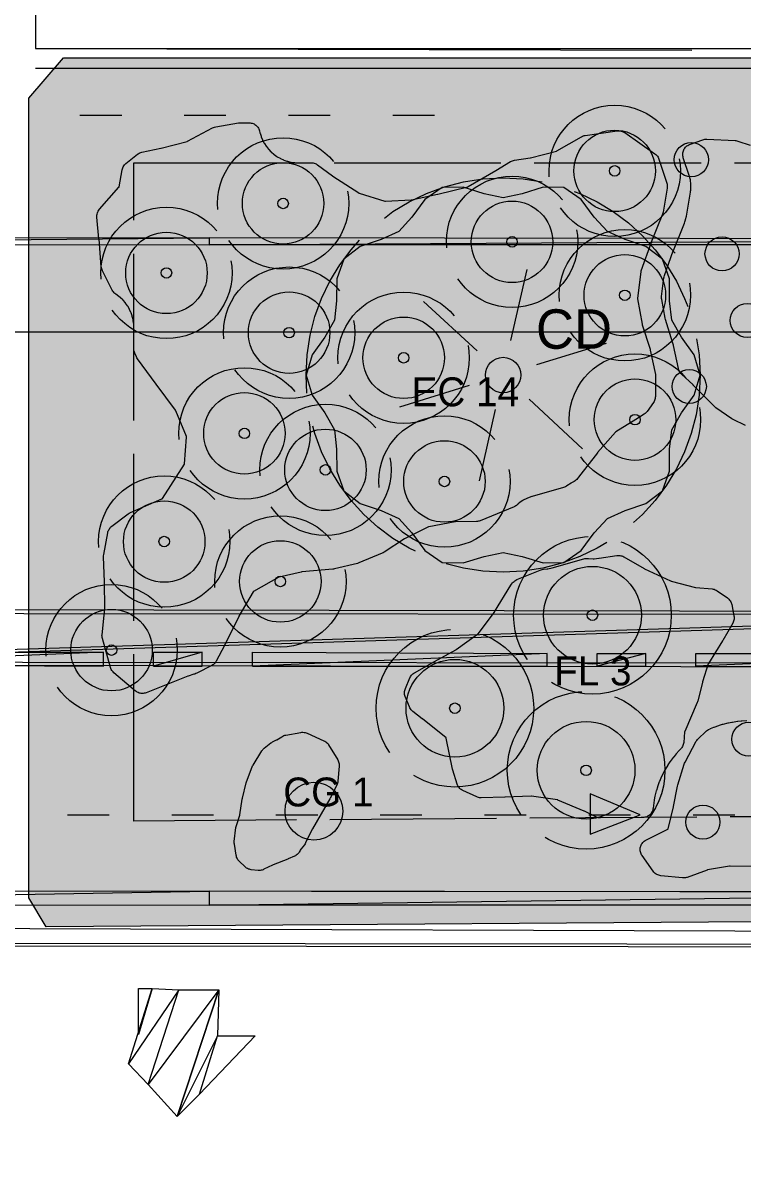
# Model space of a CAD drawing. Header units: metres. Extents: x 1 to 213, y 1 to 147.
# Drawn here: x 54.95 to 60.43, y 40.3 to 49.08 of the extents above; entities that cross this region are included whole.
import ezdxf

# ---------------------------------------------------------------- set-up
doc = ezdxf.new("R2010")
doc.units = ezdxf.units.M
doc.linetypes.add('DASHED', pattern=[1.524, 1.27, -0.254])
doc.layers.get('0').update_dxf_attribs({"lineweight": 0, "plot": 0})
for name, color, linetype, lineweight, plot in [('00-BASE-ARQUITECTURA', 8, 'Continuous', 0, False), ('PJ-ARBOLES', 94, 'Continuous', 0, False), ('PJ-ARBUSTOS', 82, 'Continuous', 0, False), ('PJ-COPA-ADULTA', 8, 'DASHED', 0, False), ('PJ-CUBRESUELOS', 150, 'Continuous', 0, False), ('PJ-ETIQUETAS', 7, 'Continuous', 0, False), ('PJ-GRAVILLA', 42, 'Continuous', 0, False), ('PJ-HERBACEAS', 212, 'Continuous', 0, False), ('PJ-LIMITE-JARDIN', 7, 'Continuous', 0, False), ('PJ-MASAS', 92, 'Continuous', 0, False), ('PJ-MASAS-RELLENO', 92, 'Continuous', 0, False), ('PJ-RIEGO-SECTORES', 5, 'Continuous', 0, False), ('PJ-VISIBILIDAD', 1, 'DASHED', 0, False)]:
    doc.layers.add(name, color=color, linetype=linetype, lineweight=lineweight, plot=plot)

# ---------------------------------------------------------------- blocks, each defined once
blk = doc.blocks.new('PJ_CD')
for p, q in [((0.0599, 0.2633), (0.1829, 0.8045)), ((-0.1981, 0.1835), (-0.6052, 0.5607)), ((0.2579, 0.0798), (0.7882, 0.2438)), ((-0.2579, -0.0798), (-0.7882, -0.2438)), ((-0.0599, -0.2633), (-0.1829, -0.8045)), ((0.1981, -0.1835), (0.6052, -0.5607))]:
    blk.add_line(p, q)
blk.add_lwpolyline([(1.5, 0), (1.4545, 0.1529), (1.3572, 0.2885), (1.2839, 0.4172), (1.2675, 0.5643), (1.2666, 0.7312), (1.2135, 0.8817), (1.0868, 0.9786), (0.9284, 1.0311), (0.7935, 1.0922), (0.6937, 1.2016), (0.5949, 1.3361), (0.4635, 1.4266), (0.3041, 1.4305), (0.145, 1.3799), (0, 1.35), (-0.145, 1.3799), (-0.3041, 1.4305), (-0.4635, 1.4266), (-0.5949, 1.3361), (-0.6938, 1.2016), (-0.7935, 1.0922), (-0.9284, 1.0311), (-1.0868, 0.9786), (-1.2135, 0.8817), (-1.2666, 0.7312), (-1.2675, 0.5643), (-1.2839, 0.4172), (-1.3572, 0.2885), (-1.4545, 0.1529), (-1.5, 0), (-1.4545, -0.1529), (-1.3572, -0.2885), (-1.2839, -0.4172), (-1.2675, -0.5643), (-1.2666, -0.7312), (-1.2135, -0.8817), (-1.0868, -0.9786), (-0.9284, -1.0311), (-0.7935, -1.0922), (-0.6938, -1.2016), (-0.5949, -1.3361), (-0.4635, -1.4266), (-0.3041, -1.4305), (-0.145, -1.3799), (0, -1.35), (0.145, -1.3799), (0.3041, -1.4305), (0.4635, -1.4266), (0.5949, -1.3361), (0.6937, -1.2016), (0.7935, -1.0922), (0.9284, -1.0311), (1.0868, -0.9786), (1.2135, -0.8817), (1.2666, -0.7312), (1.2675, -0.5643), (1.2839, -0.4172), (1.3572, -0.2885), (1.4545, -0.1529), (1.5, 0)], close=True)
blk.add_circle((0, 0), 0.135)
for tag, p, height in [('CODIGO', (0.15, 0.15), 0.2), ('ESPECIE', (0.15, -0.1), 0.15), ('ZONA', (0.15, -0.3), 0.15)]:
    blk.add_attdef(tag, p, '', height=height)
blk = doc.blocks.new('PJ_EC')
for radius in [0.31, 0.04]:
    blk.add_circle((0, 0), radius)
for tag, p, height in [('CODIGO', (0.15, 0.15), 0.2), ('ESPECIE', (0.15, -0.1), 0.15), ('ZONA', (0.15, -0.3), 0.15)]:
    blk.add_attdef(tag, p, '', height=height)
blk = doc.blocks.new('PJ_GB')
blk.add_circle((0, 0), 0.13)
for tag, p, height in [('CODIGO', (0.15, 0.15), 0.2), ('ESPECIE', (0.15, -0.1), 0.15), ('ZONA', (0.15, -0.3), 0.15)]:
    blk.add_attdef(tag, p, '', height=height)
blk = doc.blocks.new('PJ_FL')
for radius in [0.372, 0.04]:
    blk.add_circle((0, 0), radius)
for tag, p, height in [('CODIGO', (0.15, 0.15), 0.2), ('ESPECIE', (0.15, -0.1), 0.15), ('ZONA', (0.15, -0.3), 0.15)]:
    blk.add_attdef(tag, p, '', height=height)
blk = doc.blocks.new('PJ_CG')
blk.add_circle((0, 0), 0.22)
for tag, p, height in [('CODIGO', (0.15, 0.15), 0.2), ('ESPECIE', (0.15, -0.1), 0.15), ('ZONA', (0.15, -0.3), 0.15)]:
    blk.add_attdef(tag, p, '', height=height)

msp = doc.modelspace()

# ---------------------------------------------------------------- hatches: boundary and pattern name
at = {"layer": 'PJ-GRAVILLA'}
h = msp.add_hatch(dxfattribs=at)
h.set_pattern_fill('GRAVEL', scale=0.03)
h.paths.add_polyline_path([(55.2538, 48.8156), (62.0889, 48.8156), (63.0149, 48.6833), (63.8968, 48.2864), (64.6906, 47.4927), (64.7347, 47.2281), (64.9552, 47.0076), (65.2198, 45.9493), (65.0875, 44.8028), (64.0732, 42.2892), (63.8968, 42.1128), (62.0889, 42.1128), (61.6038, 42.2451), (55.1215, 42.201), (54.9892, 42.4215), (54.9892, 48.5069), (55.2538, 48.8156)])
at = {"layer": 'PJ-MASAS-RELLENO'}
for points in [[(55.6519, 47.0158), (55.6451, 47.0208), (55.6389, 47.0264), (55.6333, 47.0326), (55.6284, 47.0394), (55.6242, 47.0467), (55.55, 47.193), (55.5468, 47.2001), (55.5444, 47.2074), (55.5426, 47.2149), (55.5416, 47.2226), (55.524, 47.4354), (55.5239, 47.4359), (55.5081, 47.6012), (55.5078, 47.6094), (55.5083, 47.6175), (55.5096, 47.6256), (55.5117, 47.6335), (55.5146, 47.6411), (55.5182, 47.6484), (55.5226, 47.6552), (55.5277, 47.6616), (55.6754, 47.8296), (55.6765, 47.831), (55.6769, 47.8328), (55.7002, 47.9626), (55.7021, 47.9706), (55.7048, 47.9784), (55.7082, 47.9859), (55.7125, 47.9929), (55.7174, 47.9995), (55.723, 48.0056), (55.7291, 48.011), (55.8164, 48.0805), (55.8225, 48.0849), (55.829, 48.0887), (55.8358, 48.0919), (55.8429, 48.0945), (55.8501, 48.0963), (55.9955, 48.1261), (55.9977, 48.1266), (56.1944, 48.1785), (56.1966, 48.1792), (56.1987, 48.1802), (56.3883, 48.2812), (56.3961, 48.2849), (56.4042, 48.2876), (56.4126, 48.2895), (56.5849, 48.3185), (56.5915, 48.3193), (56.5982, 48.3196), (56.6679, 48.3196), (56.6755, 48.3192), (56.683, 48.3182), (56.6904, 48.3164), (56.6975, 48.3139), (56.7044, 48.3108), (56.711, 48.307), (56.7172, 48.3027), (56.7229, 48.2977), (56.7281, 48.2923), (56.7329, 48.2864), (56.737, 48.28), (56.7405, 48.2733), (56.7434, 48.2663), (56.7455, 48.259), (56.7494, 48.2436), (56.7499, 48.2418), (56.7573, 48.2173), (56.7585, 48.2138), (56.7678, 48.191), (56.7694, 48.1876), (56.7808, 48.1658), (56.7827, 48.1625), (56.7962, 48.1419), (56.7984, 48.1388), (56.8137, 48.1195), (56.8162, 48.1167), (56.8332, 48.099), (56.836, 48.0964), (56.8546, 48.0803), (56.8576, 48.078), (56.8777, 48.0638), (56.8809, 48.0618), (56.9022, 48.0495), (56.9056, 48.0478), (56.928, 48.0376), (56.9315, 48.0362), (56.9548, 48.0282), (56.9584, 48.0272), (56.9823, 48.0214), (56.9861, 48.0207), (57.0104, 48.0172), (57.0142, 48.0169), (57.0397, 48.0156), (57.0416, 48.0156), (57.1404, 48.0156), (57.1477, 48.0153), (57.155, 48.0142), (57.1622, 48.0126), (57.1692, 48.0102), (57.1759, 48.0073), (57.1823, 48.0037), (57.1884, 47.9996), (57.301, 47.915), (57.3033, 47.9134), (57.5006, 47.7861), (57.5022, 47.7851), (57.5039, 47.7845), (57.7005, 47.7246), (57.7021, 47.7242), (57.7039, 47.7242), (57.9005, 47.7339), (57.9021, 47.7341), (57.9037, 47.7343), (58.1016, 47.7772), (58.1027, 47.7774), (58.3315, 47.8334), (58.3333, 47.8339), (58.335, 47.8348), (58.5438, 47.956), (58.5445, 47.9565), (58.656, 48.0245), (58.6631, 48.0283), (58.6705, 48.0314), (58.6781, 48.0338), (58.686, 48.0353), (58.8055, 48.053), (58.8096, 48.0539), (59.0058, 48.1044), (59.0076, 48.1049), (59.0091, 48.1058), (59.1973, 48.2139), (59.2041, 48.2173), (59.2111, 48.2201), (59.2184, 48.2223), (59.2258, 48.2237), (59.469, 48.2587), (59.4765, 48.2594), (59.4841, 48.2594), (59.4916, 48.2587), (59.499, 48.2573), (59.5063, 48.2552), (59.5133, 48.2524), (59.5201, 48.2489), (59.5264, 48.2449), (59.7563, 48.083), (59.763, 48.0777), (59.7691, 48.0718), (59.7745, 48.0652), (59.7792, 48.0581), (59.7831, 48.0506), (59.7862, 48.0427), (59.8462, 47.8615), (59.8483, 47.8539), (59.8496, 47.8462), (59.8502, 47.8385), (59.85, 47.8306), (59.8491, 47.8229), (59.8179, 47.6397), (59.816, 47.6315), (59.8133, 47.6235), (59.728, 47.4102), (59.7276, 47.409), (59.649, 47.1919), (59.6484, 47.1897), (59.648, 47.1874), (59.6239, 46.9827), (59.6238, 46.9808), (59.624, 46.9789), (59.6583, 46.7864), (59.6595, 46.7813), (59.7184, 46.5957), (59.7204, 46.5883), (59.7597, 46.4054), (59.7611, 46.3964), (59.7614, 46.3873), (59.759, 46.2367), (59.7585, 46.2288), (59.7572, 46.221), (59.7551, 46.2133), (59.7523, 46.206), (59.7488, 46.1989), (59.7446, 46.1922), (59.6967, 46.1234), (59.6918, 46.1172), (59.6864, 46.1114), (59.6805, 46.1062), (59.674, 46.1017), (59.6107, 46.0613), (59.6093, 46.0605), (59.4585, 45.9685), (59.4568, 45.9674), (59.4554, 45.9659), (59.3195, 45.8105), (59.318, 45.8086), (59.1734, 45.622), (59.1732, 45.6217), (59.1666, 45.6129), (59.1609, 45.6062), (59.1545, 45.6002), (59.1475, 45.5949), (59.1399, 45.5904), (59.1215, 45.5808), (59.1171, 45.578), (59.0858, 45.556), (59.0858, 45.5561), (59.0826, 45.5538), (59.0757, 45.5497), (59.0684, 45.5464), (59.0608, 45.5438), (58.8201, 45.4752), (58.8176, 45.4744), (58.7865, 45.4633), (58.7817, 45.4612), (58.7536, 45.4468), (58.7491, 45.4441), (58.723, 45.4261), (58.7189, 45.4228), (58.7074, 45.4124), (58.7021, 45.408), (58.6964, 45.4041), (58.6905, 45.4006), (58.6842, 45.3977), (58.4262, 45.2913), (58.419, 45.2887), (58.4116, 45.2868), (58.404, 45.2856), (58.3964, 45.2852), (58.2388, 45.2838), (58.237, 45.2837), (58.2351, 45.2835), (58.0355, 45.2446), (58.0338, 45.2442), (58.0322, 45.2435), (57.8534, 45.1553), (57.8491, 45.1529), (57.694, 45.051), (57.6875, 45.0471), (57.6807, 45.0439), (57.5026, 44.97), (57.4967, 44.9678), (57.4906, 44.9661), (57.3159, 44.9242), (57.3101, 44.923), (57.3042, 44.9223), (57.0683, 44.9017), (57.0627, 44.9008), (56.8952, 44.8617), (56.8934, 44.8612), (56.8918, 44.8604), (56.7003, 44.7531), (56.6985, 44.752), (56.6974, 44.7502), (56.5896, 44.564), (56.5885, 44.5619), (56.4786, 44.3426), (56.4781, 44.3418), (56.4171, 44.2234), (56.413, 44.2163), (56.4081, 44.2096), (56.4025, 44.2035), (56.3964, 44.1979), (56.3897, 44.1931), (56.3826, 44.1889), (56.2696, 44.1309), (56.2613, 44.1272), (56.2526, 44.1245), (56.2458, 44.1228), (56.2027, 44.1088), (56.2002, 44.1079), (55.8837, 43.9819), (55.8763, 43.9793), (55.8687, 43.9775), (55.8609, 43.9765), (55.8531, 43.9762), (55.8452, 43.9767), (55.8375, 43.9779), (55.8299, 43.9799), (55.8226, 43.9827), (55.8155, 43.9861), (55.8089, 43.9902), (55.8026, 43.995), (55.6367, 44.1345), (55.6308, 44.1399), (55.6255, 44.1459), (55.6209, 44.1524), (55.6169, 44.1593), (55.6136, 44.1666), (55.6111, 44.1742), (55.5496, 44.394), (55.548, 44.4013), (55.547, 44.4088), (55.5467, 44.4163), (55.5471, 44.4238), (55.5675, 44.6226), (55.5677, 44.6268), (55.5668, 44.8239), (55.5667, 44.8255), (55.5583, 45.0155), (55.5584, 45.0247), (55.5596, 45.0338), (55.5906, 45.1995), (55.5923, 45.2067), (55.5946, 45.2137), (55.5976, 45.2204), (55.6012, 45.2269), (55.6053, 45.233), (55.61, 45.2386), (55.6152, 45.2439), (55.6209, 45.2486), (55.7466, 45.3438), (55.7545, 45.3491), (55.763, 45.3533), (56.0034, 45.4581), (56.0051, 45.459), (56.0062, 45.4605), (56.1748, 45.7212), (56.1758, 45.723), (56.176, 45.7249), (56.1903, 45.9283), (56.1903, 45.9302), (56.1897, 45.9319), (56.1084, 46.1279), (56.1074, 46.1301), (56.1061, 46.1321), (55.9603, 46.3302), (55.8178, 46.5233), (55.8131, 46.5304), (55.8092, 46.538), (55.7962, 46.5668), (55.7932, 46.5747), (55.791, 46.5828), (55.7897, 46.5912), (55.7892, 46.5996), (55.7892, 46.7632), (55.7892, 46.7651), (55.788, 46.7906), (55.7876, 46.7944), (55.7841, 46.8188), (55.7834, 46.8225), (55.7776, 46.8464), (55.7766, 46.85), (55.7686, 46.8733), (55.7672, 46.8768), (55.757, 46.8992), (55.7553, 46.9026), (55.743, 46.9239), (55.741, 46.9271), (55.7268, 46.9472), (55.7245, 46.9502), (55.7084, 46.9688), (55.7058, 46.9716), (55.6881, 46.9886), (55.6853, 46.9911), (55.666, 47.0064), (55.6629, 47.0086), (55.6519, 47.0158)], [(59.958, 46.407), (59.9524, 46.4128), (59.9474, 46.4192), (59.9431, 46.426), (59.9395, 46.4332), (59.9366, 46.4408), (59.9345, 46.4486), (59.8964, 46.6256), (59.8962, 46.6266), (59.8945, 46.634), (59.8942, 46.6349), (59.8925, 46.6414), (59.8922, 46.6423), (59.8901, 46.6496), (59.8898, 46.6505), (59.8355, 46.822), (59.833, 46.8322), (59.8076, 46.9745), (59.8066, 46.9823), (59.8064, 46.9901), (59.8069, 46.9979), (59.8235, 47.1388), (59.8251, 47.1479), (59.8277, 47.1567), (59.8958, 47.3449), (59.8968, 47.3474), (59.9802, 47.5562), (59.9806, 47.5571), (59.9836, 47.5651), (59.9839, 47.5661), (59.9861, 47.5726), (59.9867, 47.5746), (59.9913, 47.5909), (59.9918, 47.5929), (59.9934, 47.5996), (59.9936, 47.6007), (59.9952, 47.609), (59.9954, 47.61), (60.0264, 47.7922), (60.0266, 47.7931), (60.0277, 47.8009), (60.0279, 47.8018), (60.0286, 47.8081), (60.0288, 47.8101), (60.0299, 47.8257), (60.03, 47.8276), (60.0301, 47.8335), (60.0301, 47.8354), (60.0297, 47.851), (60.0296, 47.853), (60.0292, 47.8588), (60.029, 47.8608), (60.027, 47.8763), (60.0267, 47.8782), (60.0257, 47.884), (60.0254, 47.8859), (60.0219, 47.9011), (60.0214, 47.903), (60.0197, 47.9091), (60.0195, 47.9101), (60.0172, 47.9176), (60.0169, 47.9185), (59.9719, 48.0545), (59.9698, 48.0619), (59.9685, 48.0695), (59.9679, 48.0771), (59.968, 48.0848), (59.9689, 48.0925), (59.9704, 48.1), (59.9727, 48.1073), (59.9757, 48.1144), (59.9794, 48.1211), (59.9837, 48.1275), (59.9886, 48.1334), (59.994, 48.1388), (59.9999, 48.1437), (60.0063, 48.148), (60.013, 48.1517), (60.0201, 48.1547), (60.1197, 48.1915), (60.1274, 48.1939), (60.1353, 48.1955), (60.1433, 48.1963), (60.1514, 48.1964), (60.3654, 48.1856), (60.3729, 48.1849), (60.3804, 48.1835), (60.3876, 48.1813), (60.4795, 48.1495), (60.4865, 48.1467), (60.4932, 48.1432), (60.4996, 48.1392), (60.5055, 48.1345), (60.511, 48.1293), (60.5159, 48.1237), (60.5192, 48.1195), (60.5217, 48.1167), (60.5387, 48.099), (60.5415, 48.0964), (60.5602, 48.0803), (60.5631, 48.078), (60.5832, 48.0638), (60.5864, 48.0618), (60.6078, 48.0495), (60.6111, 48.0478), (60.6335, 48.0376), (60.637, 48.0362), (60.6603, 48.0282), (60.6639, 48.0272), (60.6879, 48.0214), (60.6916, 48.0207), (60.7159, 48.0172), (60.7197, 48.0169), (60.7452, 48.0156), (60.7471, 48.0156), (61.0728, 48.0156), (61.0813, 48.0151), (61.0897, 48.0138), (61.0979, 48.0116), (61.1058, 48.0085), (61.1134, 48.0046), (61.1205, 47.9999), (61.2692, 47.8897), (61.2705, 47.8887), (61.4683, 47.7359), (61.4701, 47.7347), (61.4719, 47.7337), (61.6683, 47.6397), (61.6702, 47.6389), (61.6723, 47.6387), (61.8684, 47.6353), (61.8703, 47.6354), (61.8722, 47.636), (62.0415, 47.7029), (62.0461, 47.7046), (62.2528, 47.7719), (62.2589, 47.7736), (62.468, 47.8239), (62.4697, 47.8244), (62.4713, 47.825), (62.6537, 47.9048), (62.6557, 47.9058), (62.8146, 47.9859), (62.8211, 47.9889), (62.8279, 47.9912), (62.8348, 47.9929), (62.8418, 47.994), (62.8489, 47.9945), (63.0207, 47.9983), (63.0272, 47.9982), (63.0337, 47.9976), (63.2317, 47.9693), (63.2334, 47.9692), (63.235, 47.9691), (63.3676, 47.9721), (63.3747, 47.972), (63.3818, 47.9712), (63.3888, 47.9698), (63.3956, 47.9677), (63.4023, 47.9651), (63.597, 47.8774), (63.6035, 47.8742), (63.6096, 47.8703), (63.6154, 47.8659), (63.6208, 47.8611), (63.9764, 47.5054), (63.9816, 47.4997), (63.9863, 47.4934), (63.9903, 47.4868), (63.9936, 47.4797), (63.9963, 47.4724), (63.9982, 47.4649), (63.9994, 47.4572), (63.9998, 47.4494), (63.9995, 47.4416), (63.9984, 47.4339), (63.9966, 47.4264), (63.994, 47.419), (63.9236, 47.2439), (63.9207, 47.2375), (63.9172, 47.2314), (63.9133, 47.2256), (63.9088, 47.2201), (63.7514, 47.0459), (63.7431, 47.038), (63.6326, 46.9464), (63.6292, 46.9437), (63.5671, 46.8978), (63.5656, 46.8965), (63.5642, 46.8951), (63.5119, 46.8371), (63.5059, 46.8311), (63.4993, 46.8258), (63.4922, 46.8212), (63.4846, 46.8174), (63.4767, 46.8144), (63.3939, 46.7882), (63.3865, 46.7862), (63.379, 46.785), (63.3714, 46.7845), (63.3637, 46.7847), (63.3562, 46.7856), (63.3487, 46.7872), (63.3415, 46.7896), (63.3345, 46.7926), (63.1931, 46.8619), (63.1833, 46.8677), (63.0167, 46.9813), (63.015, 46.9824), (62.8352, 47.092), (62.8336, 47.0929), (62.8318, 47.0934), (62.634, 47.1485), (62.6319, 47.1489), (62.6299, 47.1487), (62.4205, 47.1185), (62.4186, 47.1181), (62.4168, 47.1172), (62.2307, 47.0062), (62.2229, 47.0022), (62.2147, 46.999), (62.2062, 46.9967), (62.1976, 46.9953), (62.1687, 46.9925), (62.1668, 46.9923), (62.0814, 46.9796), (62.0794, 46.9793), (62.0525, 46.9739), (62.0506, 46.9735), (61.9668, 46.9525), (61.9649, 46.952), (61.9386, 46.944), (61.9368, 46.9434), (61.8554, 46.9143), (61.8536, 46.9136), (61.8282, 46.9031), (61.8264, 46.9023), (61.7484, 46.8653), (61.7466, 46.8645), (61.7224, 46.8515), (61.7207, 46.8505), (61.6466, 46.8061), (61.6449, 46.8051), (61.6221, 46.7898), (61.6205, 46.7887), (61.5515, 46.7375), (61.5453, 46.7334), (61.5389, 46.7299), (61.5321, 46.7269), (61.5251, 46.7246), (61.5178, 46.723), (61.5105, 46.7221), (61.3293, 46.7068), (61.3272, 46.7065), (61.3253, 46.7058), (61.1042, 46.6132), (61.1026, 46.6125), (61.1013, 46.6111), (60.9566, 46.4449), (60.9553, 46.4432), (60.9546, 46.4411), (60.8921, 46.2253), (60.8917, 46.2233), (60.8914, 46.2213), (60.8819, 46.0972), (60.8809, 46.0895), (60.8792, 46.082), (60.8768, 46.0746), (60.8736, 46.0675), (60.8698, 46.0608), (60.8654, 46.0544), (60.8603, 46.0485), (60.8038, 45.9885), (60.7978, 45.9828), (60.7913, 45.9777), (60.7843, 45.9734), (60.7769, 45.9697), (60.7692, 45.9669), (60.7612, 45.9649), (60.753, 45.9637), (60.7448, 45.9634), (60.6345, 45.9644), (60.6276, 45.9648), (60.6208, 45.9658), (60.6141, 45.9673), (60.4586, 46.0102), (60.4517, 46.0124), (60.4451, 46.0152), (60.3515, 46.0604), (60.3457, 46.0634), (60.3402, 46.067), (60.2198, 46.1515), (60.2142, 46.1558), (60.2091, 46.1606), (60.0469, 46.3237), (60.0459, 46.3247), (59.958, 46.407)], [(57.855, 43.9537), (57.8525, 43.9611), (57.8507, 43.9688), (57.8497, 43.9765), (57.8495, 43.9844), (57.85, 43.9922), (57.8513, 43.9999), (57.8533, 44.0075), (57.8561, 44.0148), (57.8912, 44.0958), (57.8945, 44.1025), (57.8984, 44.1089), (57.9028, 44.1148), (57.9078, 44.1204), (57.9133, 44.1254), (57.9193, 44.1299), (57.9256, 44.1339), (58.0785, 44.2191), (58.2398, 44.3088), (58.2436, 44.3112), (58.4063, 44.4273), (58.4078, 44.4286), (58.4091, 44.4301), (58.5334, 44.5947), (58.5356, 44.5979), (58.6599, 44.8007), (58.6645, 44.8074), (58.6721, 44.8173), (58.6775, 44.8238), (58.6837, 44.8296), (58.6904, 44.8347), (58.6976, 44.8392), (58.7052, 44.8428), (58.8823, 44.9159), (58.8901, 44.9186), (58.8982, 44.9206), (58.9064, 44.9217), (58.9349, 44.924), (58.94, 44.9248), (58.9723, 44.9317), (58.9748, 44.9323), (59.2156, 45.001), (59.223, 45.0027), (59.2306, 45.0037), (59.2383, 45.004), (59.246, 45.0036), (59.2513, 45.003), (59.2868, 45.0016), (59.292, 45.0017), (59.3288, 45.005), (59.3314, 45.0053), (59.4658, 45.0264), (59.4735, 45.0272), (59.4813, 45.0273), (59.489, 45.0266), (59.4967, 45.0252), (59.5041, 45.023), (59.5114, 45.0202), (59.5183, 45.0166), (59.6727, 44.9272), (59.6759, 44.9255), (59.8749, 44.8333), (59.8765, 44.8326), (59.8783, 44.8321), (60.0647, 44.784), (60.0662, 44.7837), (60.0678, 44.7835), (60.1905, 44.7722), (60.1987, 44.771), (60.2067, 44.769), (60.2145, 44.7662), (60.222, 44.7625), (60.229, 44.7581), (60.3078, 44.7031), (60.3139, 44.6983), (60.3196, 44.693), (60.3247, 44.6872), (60.3292, 44.681), (60.333, 44.6743), (60.3363, 44.6673), (60.3388, 44.66), (60.3406, 44.6524), (60.3568, 44.567), (60.3579, 44.5591), (60.3582, 44.551), (60.3577, 44.543), (60.3564, 44.5351), (60.3543, 44.5273), (60.3514, 44.5198), (60.3478, 44.5126), (60.2727, 44.3802), (60.2711, 44.3775), (60.1643, 44.2055), (60.1632, 44.2034), (60.1623, 44.2011), (60.1177, 44.0637), (60.1169, 44.0608), (60.0828, 43.9204), (60.0809, 43.9137), (60.0784, 43.9072), (59.9825, 43.6881), (59.9818, 43.6861), (59.9815, 43.6839), (59.9746, 43.6032), (59.9736, 43.5953), (59.9717, 43.5875), (59.9691, 43.5799), (59.9657, 43.5727), (59.9616, 43.5658), (59.9569, 43.5593), (59.9515, 43.5534), (59.9439, 43.5458), (59.9425, 43.5443), (59.9153, 43.5143), (59.914, 43.5128), (59.8966, 43.4916), (59.8954, 43.49), (59.8712, 43.4575), (59.8701, 43.4559), (59.8548, 43.433), (59.8538, 43.4314), (59.8329, 43.3966), (59.832, 43.3949), (59.819, 43.3707), (59.8181, 43.3689), (59.8008, 43.3323), (59.8, 43.3305), (59.7895, 43.3051), (59.7888, 43.3033), (59.7751, 43.2651), (59.7745, 43.2632), (59.7665, 43.237), (59.766, 43.2351), (59.7562, 43.1957), (59.7557, 43.1938), (59.7504, 43.1669), (59.7501, 43.165), (59.7441, 43.1249), (59.7439, 43.1229), (59.742, 43.1041), (59.7409, 43.0964), (59.739, 43.0888), (59.7363, 43.0814), (59.733, 43.0743), (59.729, 43.0676), (59.7244, 43.0613), (59.7191, 43.0555), (59.7134, 43.0503), (59.7071, 43.0456), (59.7004, 43.0415), (59.6934, 43.0382), (59.686, 43.0355), (59.6785, 43.0336), (59.6707, 43.0324), (59.6629, 43.0319), (59.3408, 43.0297), (59.3334, 43.03), (59.3261, 43.031), (59.3189, 43.0327), (59.3118, 43.035), (59.305, 43.0379), (59.2186, 43.0803), (59.2166, 43.0812), (59.0179, 43.1655), (59.0163, 43.1661), (59.0146, 43.1664), (58.8172, 43.1952), (58.8153, 43.1954), (58.8134, 43.1954), (58.6156, 43.1861), (58.6136, 43.186), (58.4339, 43.1821), (58.4267, 43.1823), (58.4195, 43.1831), (58.4125, 43.1845), (58.4056, 43.1866), (58.399, 43.1893), (58.294, 43.2371), (58.2873, 43.2405), (58.281, 43.2445), (58.2751, 43.2491), (58.2697, 43.2542), (58.2648, 43.2598), (58.2604, 43.2659), (58.2565, 43.2723), (58.2533, 43.279), (58.2508, 43.2861), (58.2176, 43.3922), (58.2156, 43.4001), (58.1677, 43.6352), (58.1672, 43.6371), (58.1658, 43.6384), (57.9857, 43.783), (57.9851, 43.7834), (57.9117, 43.8403), (57.9052, 43.8459), (57.8994, 43.8522), (57.8942, 43.8591), (57.8898, 43.8664), (57.8863, 43.8742), (57.855, 43.9537)], [(59.8565, 42.9448), (59.857, 42.9466), (59.8978, 43.1146), (59.8983, 43.1167), (59.9272, 43.272), (59.9295, 43.2812), (59.979, 43.4395), (59.9816, 43.4467), (59.9849, 43.4536), (60.0708, 43.6126), (60.075, 43.6196), (60.0799, 43.6261), (60.0854, 43.632), (60.1423, 43.6872), (60.1489, 43.6929), (60.1561, 43.6979), (60.1638, 43.7021), (60.1759, 43.7078), (60.1795, 43.7094), (60.203, 43.7192), (60.2067, 43.7206), (60.243, 43.7336), (60.2467, 43.7348), (60.2711, 43.7422), (60.2749, 43.7432), (60.3123, 43.7526), (60.3162, 43.7535), (60.3412, 43.7585), (60.3451, 43.7591), (60.3832, 43.7648), (60.3871, 43.7653), (60.4125, 43.7678), (60.4164, 43.7681), (60.4549, 43.7699), (60.4588, 43.77), (60.4844, 43.77), (60.4883, 43.7699), (60.5268, 43.7681), (60.5307, 43.7678), (60.5561, 43.7653), (60.56, 43.7648), (60.5981, 43.7591), (60.602, 43.7585), (60.627, 43.7535), (60.6309, 43.7526), (60.6683, 43.7432), (60.6721, 43.7422), (60.6965, 43.7348), (60.7002, 43.7336), (60.7365, 43.7206), (60.7402, 43.7192), (60.7637, 43.7094), (60.7673, 43.7078), (60.8022, 43.6913), (60.8057, 43.6896), (60.8282, 43.6775), (60.8316, 43.6756), (60.8533, 43.6626), (60.8594, 43.6586), (60.8651, 43.654), (60.8703, 43.6489), (60.8751, 43.6434), (60.8793, 43.6374), (60.883, 43.6311), (60.9421, 43.5184), (60.9451, 43.5118), (60.9476, 43.5051), (60.9494, 43.4981), (60.9506, 43.491), (60.9713, 43.3223), (60.9719, 43.3136), (60.9715, 43.3049), (60.9571, 43.1551), (60.957, 43.1497), (60.966, 42.933), (60.9662, 42.9311), (60.9673, 42.9294), (61.0224, 42.8555), (61.0267, 42.8492), (61.0303, 42.8425), (61.0333, 42.8355), (61.0356, 42.8282), (61.046, 42.789), (61.0476, 42.7818), (61.0485, 42.7744), (61.0487, 42.7669), (61.0482, 42.7595), (61.047, 42.7522), (61.0452, 42.7449), (61.0426, 42.7379), (61.0395, 42.7312), (61.0357, 42.7248), (61.0146, 42.6924), (61.0102, 42.6863), (61.0052, 42.6806), (60.9997, 42.6755), (60.9938, 42.6708), (60.9875, 42.6668), (60.9808, 42.6633), (60.9738, 42.6605), (60.9666, 42.6584), (60.9592, 42.657), (60.8439, 42.6401), (60.8367, 42.6394), (60.8295, 42.6393), (60.6684, 42.6449), (60.6643, 42.6451), (60.4974, 42.6595), (60.4945, 42.6596), (60.3274, 42.6616), (60.3256, 42.6615), (60.3238, 42.6613), (60.1572, 42.6331), (60.1554, 42.6328), (60.1537, 42.6322), (60.0018, 42.5767), (59.9949, 42.5746), (59.9879, 42.573), (59.9807, 42.5721), (59.9735, 42.5719), (59.9663, 42.5723), (59.7999, 42.5893), (59.7924, 42.5904), (59.785, 42.5923), (59.7779, 42.5948), (59.771, 42.598), (59.7644, 42.6018), (59.7583, 42.6062), (59.7526, 42.6112), (59.7474, 42.6167), (59.7427, 42.6227), (59.6582, 42.7423), (59.6541, 42.7487), (59.6507, 42.7555), (59.6478, 42.7627), (59.6457, 42.77), (59.6443, 42.7775), (59.6436, 42.7851), (59.6437, 42.7928), (59.6445, 42.8004), (59.646, 42.8079), (59.6482, 42.8152), (59.6511, 42.8223), (59.6546, 42.829), (59.6588, 42.8354), (59.6636, 42.8414), (59.6689, 42.8469), (59.6748, 42.8518), (59.681, 42.8562), (59.6877, 42.8599), (59.8549, 42.9438), (59.8565, 42.9448)], [(56.6139, 43.1718), (56.6155, 43.18), (56.6445, 43.2959), (56.6473, 43.3049), (56.6901, 43.4175), (56.6931, 43.4245), (56.6968, 43.4312), (56.7637, 43.5393), (56.7677, 43.5451), (56.7721, 43.5506), (56.777, 43.5556), (56.7824, 43.5602), (56.8324, 43.5995), (56.8386, 43.6039), (56.8453, 43.6077), (56.8748, 43.6229), (56.877, 43.6241), (56.9145, 43.6466), (56.9153, 43.6471), (56.9227, 43.6517), (56.9305, 43.6554), (56.9387, 43.6582), (56.9471, 43.6602), (57.0611, 43.68), (57.0689, 43.6809), (57.0768, 43.6811), (57.0847, 43.6805), (57.0924, 43.6792), (57.1, 43.6771), (57.1074, 43.6742), (57.236, 43.617), (57.2433, 43.6133), (57.2501, 43.6089), (57.2565, 43.6038), (57.2623, 43.5981), (57.2675, 43.5918), (57.2721, 43.5851), (57.3408, 43.4707), (57.3447, 43.4634), (57.3478, 43.4557), (57.3501, 43.4478), (57.3515, 43.4396), (57.3522, 43.4314), (57.3519, 43.4231), (57.3428, 43.3086), (57.3418, 43.3008), (57.34, 43.2931), (57.3375, 43.2856), (57.3343, 43.2784), (57.2831, 43.1787), (57.2809, 43.1748), (57.2144, 43.0611), (57.1485, 42.9461), (57.1472, 42.9436), (57.0967, 42.8389), (57.0923, 42.831), (57.0872, 42.8237), (57.063, 42.7934), (57.0614, 42.7913), (57.056, 42.7835), (57.0549, 42.7817), (57.0539, 42.7796), (57.0526, 42.7764), (57.0486, 42.7691), (57.0439, 42.7623), (57.0386, 42.756), (57.0326, 42.7503), (57.026, 42.7452), (57.019, 42.7408), (57.0115, 42.7372), (56.9637, 42.717), (56.9616, 42.7162), (56.8489, 42.6722), (56.8456, 42.6707), (56.7797, 42.6379), (56.7729, 42.6348), (56.7658, 42.6325), (56.7586, 42.6308), (56.7512, 42.6298), (56.7438, 42.6294), (56.7363, 42.6298), (56.6835, 42.6349), (56.6759, 42.636), (56.6684, 42.6378), (56.6611, 42.6403), (56.6541, 42.6436), (56.6475, 42.6475), (56.6412, 42.652), (56.6355, 42.657), (56.5915, 42.6996), (56.5865, 42.7049), (56.582, 42.7107), (56.578, 42.7169), (56.5746, 42.7234), (56.5718, 42.7302), (56.5697, 42.7372), (56.5682, 42.7444), (56.5546, 42.8287), (56.5538, 42.8359), (56.5537, 42.8431), (56.5541, 42.8503), (56.5659, 42.9554), (56.5674, 42.9641), (56.5698, 42.9726), (56.5961, 43.0489), (56.5967, 43.0507), (56.597, 43.0526), (56.6139, 43.1718)]]:
    msp.add_hatch(color=7, dxfattribs=at).paths.add_polyline_path(points)

# ---------------------------------------------------------------- linework, layer by layer
at = {"layer": '00-BASE-ARQUITECTURA'}
for points in [[(88.5472, 53.6469), (88.5472, 51.6678), (74.3867, 51.6678), (72.8415, 46.7254), (52.1511, 46.7254), (52.1511, 98.3297), (67.7827, 98.3297)], [(55.0404, 71.3845), (55.0404, 48.8844), (60.0357, 48.8738)], [(55.0404, 48.8844), (62.4169, 48.8844)], [(55.0404, 48.7362), (62.2053, 48.7362)], [(55.6965, 48.3764), (55.379, 48.3764)], [(56.4903, 48.3764), (56.1728, 48.3764)], [(57.284, 48.3764), (56.9665, 48.3764)], [(58.0778, 48.3764), (57.7603, 48.3764)], [(49.5899, 47.4345), (49.5899, 47.3816), (56.3633, 47.4451), (49.5899, 47.4345)], [(49.5899, 47.3816), (56.3633, 47.4451), (56.3633, 47.3921), (49.5899, 47.3816)], [(56.3633, 47.4451), (56.3633, 47.3921), (63.5282, 47.4345), (56.3633, 47.4451)], [(56.3633, 47.3921), (63.5282, 47.4345), (63.5282, 47.3921), (56.3633, 47.3921)], [(63.9409, 44.5981), (51.9394, 44.2171), (51.9394, 44.6193), (63.9409, 44.5981)], [(63.9409, 44.2066), (63.9409, 44.5981), (51.9394, 44.2171), (63.9409, 44.2066)], [(63.9515, 44.577), (51.95, 44.196), (51.95, 44.5876), (63.9515, 44.577)], [(63.9515, 44.1748), (63.9515, 44.577), (51.95, 44.196), (63.9515, 44.1748)], [(55.559, 44.1854), (55.559, 44.2912), (53.3153, 44.196), (55.559, 44.1854)], [(55.559, 44.2912), (53.3153, 44.196), (53.3153, 44.2912), (55.559, 44.2912)], [(56.3104, 44.1854), (56.3104, 44.2912), (55.9399, 44.1854), (56.3104, 44.1854)], [(56.3104, 44.2912), (55.9399, 44.1854), (55.9399, 44.2912), (56.3104, 44.2912)], [(58.935, 44.2806), (56.6914, 44.1854), (56.6914, 44.2912), (58.935, 44.2806)], [(58.935, 44.1854), (58.935, 44.2806), (56.6914, 44.1854), (58.935, 44.1854)], [(59.6864, 44.1854), (59.6864, 44.2806), (59.316, 44.1854), (59.6864, 44.1854)], [(59.6864, 44.2806), (59.316, 44.1854), (59.316, 44.2806), (59.6864, 44.2806)], [(62.3111, 44.1748), (62.3111, 44.2806), (60.0674, 44.1854), (62.3111, 44.1748)], [(62.3111, 44.2806), (60.0674, 44.1854), (60.0674, 44.2806), (62.3111, 44.2806)], [(59.6441, 43.053), (59.2631, 43.2117), (59.2631, 42.9048), (59.6441, 43.053)], [(55.2838, 43.053), (55.6013, 43.053)], [(56.0775, 43.053), (56.395, 43.053)], [(56.8713, 43.053), (57.1888, 43.053)], [(57.665, 43.053), (57.9825, 43.053)], [(58.4588, 43.053), (58.7763, 43.053)], [(59.2525, 43.053), (59.57, 43.053)], [(60.0463, 43.053), (60.3638, 43.053)], [(132.6056, 42.4603), (98.813, 42.4497), (51.9289, 42.4709), (51.9183, 40.2061), (63.2954, 40.1637), (62.5016, 38.0788), (61.8984, 36.4807), (60.5119, 32.8612), (59.8875, 31.2208), (59.2102, 29.4428), (58.5223, 27.8553), (57.9402, 26.7652), (56.6173, 24.7438), (54.7229, 22.5637), (53.0189, 21.0502), (52.1723, 20.4152), (50.426, 19.3146), (48.5316, 18.3832)], [(49.5899, 42.4603), (49.5899, 42.3545), (56.3633, 42.4709), (49.5899, 42.4603)], [(49.5899, 42.3545), (56.3633, 42.4709), (56.3633, 42.3651), (49.5899, 42.3545)], [(56.3633, 42.4709), (56.3633, 42.3651), (63.5282, 42.4603), (56.3633, 42.4709)], [(56.3633, 42.3651), (63.5282, 42.4603), (63.5282, 42.3651), (56.3633, 42.3651)], [(64.1949, 42.1534), (51.9289, 42.1957), (51.9289, 40.2061), (63.2954, 40.1637)], [(64.1949, 42.1534), (51.9289, 42.1957), (51.9289, 40.2061), (62.6709, 40.1637)], [(64.1949, 42.1534), (51.9289, 42.1957), (51.9289, 40.2061), (63.4541, 40.1637)], [(52.1935, 42.0793), (123.197, 42.0052)], [(52.204, 42.0581), (123.2076, 41.9841)], [(56.1304, 41.7195), (55.7494, 41.1586), (55.9294, 41.7301), (56.1304, 41.7195)], [(55.8976, 40.9998), (56.1304, 41.7195), (55.7494, 41.1586), (55.8976, 40.9998)], [(55.9294, 41.7301), (55.8235, 41.3808), (55.8235, 41.7301), (55.9294, 41.7301)], [(56.1199, 40.7564), (56.4374, 41.7195), (55.8976, 40.9998), (56.1199, 40.7564)], [(56.4374, 41.7195), (55.8976, 40.9998), (56.1304, 41.7195), (56.4374, 41.7195)], [(56.4268, 41.3702), (56.1199, 40.7564), (56.4374, 41.7195), (56.4268, 41.3702)], [(56.1199, 40.7564), (56.4374, 41.7195), (56.1199, 40.7564)], [(56.4374, 41.7195), (56.1199, 40.7564), (56.4374, 41.7195)], [(56.2892, 40.9257), (56.4268, 41.3702), (56.1199, 40.7564), (56.2892, 40.9257)], [(56.7125, 41.3702), (56.2892, 40.9257), (56.4268, 41.3702), (56.7125, 41.3702)]]:
    msp.add_lwpolyline(points, dxfattribs=at)
at = {"layer": 'PJ-COPA-ADULTA'}
for centre, radius in [((59.4496, 47.9541), 0.5), ((56.9253, 47.7063), 0.5), ((58.6, 46.4), 1.5), ((58.6682, 47.4139), 0.5), ((56.0375, 47.1772), 0.5), ((59.5267, 47.0072), 0.5), ((56.9712, 46.7224), 0.5), ((57.8428, 46.5314), 0.5), ((59.6038, 46.0603), 0.5), ((56.6308, 45.9559), 0.5), ((57.2477, 45.6783), 0.5), ((58.1535, 45.5899), 0.5), ((56.0203, 45.1325), 0.5), ((56.9045, 44.8289), 0.5), ((59.2803, 44.5717), 0.6), ((55.6193, 44.3063), 0.5), ((58.2332, 43.864), 0.6), ((59.232, 43.3916), 0.6)]:
    msp.add_circle(centre, radius, dxfattribs=at)
at = {"layer": 'PJ-LIMITE-JARDIN'}
msp.add_lwpolyline([(55.2538, 48.8156), (62.0889, 48.8156), (63.0149, 48.6833), (63.8968, 48.2864), (64.6906, 47.4927), (64.7347, 47.2281), (64.9552, 47.0076), (65.2198, 45.9493), (65.0875, 44.8028), (64.0732, 42.2892), (63.8968, 42.1128), (62.0889, 42.1128), (61.6038, 42.2451), (55.1215, 42.201), (54.9892, 42.4215), (54.9892, 48.5069), (55.2538, 48.8156)], close=True, dxfattribs=at)
at = {"layer": 'PJ-MASAS'}
for points in [[(55.6519, 47.0158), (55.6451, 47.0208), (55.6389, 47.0264), (55.6333, 47.0326), (55.6284, 47.0394), (55.6242, 47.0467), (55.55, 47.193), (55.5468, 47.2001), (55.5444, 47.2074), (55.5426, 47.2149), (55.5416, 47.2226), (55.524, 47.4354), (55.5239, 47.4359), (55.5081, 47.6012), (55.5078, 47.6094), (55.5083, 47.6175), (55.5096, 47.6256), (55.5117, 47.6335), (55.5146, 47.6411), (55.5182, 47.6484), (55.5226, 47.6552), (55.5277, 47.6616), (55.6754, 47.8296), (55.6765, 47.831), (55.6769, 47.8328), (55.7002, 47.9626), (55.7021, 47.9706), (55.7048, 47.9784), (55.7082, 47.9859), (55.7125, 47.9929), (55.7174, 47.9995), (55.723, 48.0056), (55.7291, 48.011), (55.8164, 48.0805), (55.8225, 48.0849), (55.829, 48.0887), (55.8358, 48.0919), (55.8429, 48.0945), (55.8501, 48.0963), (55.9955, 48.1261), (55.9977, 48.1266), (56.1944, 48.1785), (56.1966, 48.1792), (56.1987, 48.1802), (56.3883, 48.2812), (56.3961, 48.2849), (56.4042, 48.2876), (56.4126, 48.2895), (56.5849, 48.3185), (56.5915, 48.3193), (56.5982, 48.3196), (56.6679, 48.3196), (56.6755, 48.3192), (56.683, 48.3182), (56.6904, 48.3164), (56.6975, 48.3139), (56.7044, 48.3108), (56.711, 48.307), (56.7172, 48.3027), (56.7229, 48.2977), (56.7281, 48.2923), (56.7329, 48.2864), (56.737, 48.28), (56.7405, 48.2733), (56.7434, 48.2663), (56.7455, 48.259), (56.7494, 48.2436), (56.7499, 48.2418), (56.7573, 48.2173), (56.7585, 48.2138), (56.7678, 48.191), (56.7694, 48.1876), (56.7808, 48.1658), (56.7827, 48.1625), (56.7962, 48.1419), (56.7984, 48.1388), (56.8137, 48.1195), (56.8162, 48.1167), (56.8332, 48.099), (56.836, 48.0964), (56.8546, 48.0803), (56.8576, 48.078), (56.8777, 48.0638), (56.8809, 48.0618), (56.9022, 48.0495), (56.9056, 48.0478), (56.928, 48.0376), (56.9315, 48.0362), (56.9548, 48.0282), (56.9584, 48.0272), (56.9823, 48.0214), (56.9861, 48.0207), (57.0104, 48.0172), (57.0142, 48.0169), (57.0397, 48.0156), (57.0416, 48.0156), (57.1404, 48.0156), (57.1477, 48.0153), (57.155, 48.0142), (57.1622, 48.0126), (57.1692, 48.0102), (57.1759, 48.0073), (57.1823, 48.0037), (57.1884, 47.9996), (57.301, 47.915), (57.3033, 47.9134), (57.5006, 47.7861), (57.5022, 47.7851), (57.5039, 47.7845), (57.7005, 47.7246), (57.7021, 47.7242), (57.7039, 47.7242), (57.9005, 47.7339), (57.9021, 47.7341), (57.9037, 47.7343), (58.1016, 47.7772), (58.1027, 47.7774), (58.3315, 47.8334), (58.3333, 47.8339), (58.335, 47.8348), (58.5438, 47.956), (58.5445, 47.9565), (58.656, 48.0245), (58.6631, 48.0283), (58.6705, 48.0314), (58.6781, 48.0338), (58.686, 48.0353), (58.8055, 48.053), (58.8096, 48.0539), (59.0058, 48.1044), (59.0076, 48.1049), (59.0091, 48.1058), (59.1973, 48.2139), (59.2041, 48.2173), (59.2111, 48.2201), (59.2184, 48.2223), (59.2258, 48.2237), (59.469, 48.2587), (59.4765, 48.2594), (59.4841, 48.2594), (59.4916, 48.2587), (59.499, 48.2573), (59.5063, 48.2552), (59.5133, 48.2524), (59.5201, 48.2489), (59.5264, 48.2449), (59.7563, 48.083), (59.763, 48.0777), (59.7691, 48.0718), (59.7745, 48.0652), (59.7792, 48.0581), (59.7831, 48.0506), (59.7862, 48.0427), (59.8462, 47.8615), (59.8483, 47.8539), (59.8496, 47.8462), (59.8502, 47.8385), (59.85, 47.8306), (59.8491, 47.8229), (59.8179, 47.6397), (59.816, 47.6315), (59.8133, 47.6235), (59.728, 47.4102), (59.7276, 47.409), (59.649, 47.1919), (59.6484, 47.1897), (59.648, 47.1874), (59.6239, 46.9827), (59.6238, 46.9808), (59.624, 46.9789), (59.6583, 46.7864), (59.6595, 46.7813), (59.7184, 46.5957), (59.7204, 46.5883), (59.7597, 46.4054), (59.7611, 46.3964), (59.7614, 46.3873), (59.759, 46.2367), (59.7585, 46.2288), (59.7572, 46.221), (59.7551, 46.2133), (59.7523, 46.206), (59.7488, 46.1989), (59.7446, 46.1922), (59.6967, 46.1234), (59.6918, 46.1172), (59.6864, 46.1114), (59.6805, 46.1062), (59.674, 46.1017), (59.6107, 46.0613), (59.6093, 46.0605), (59.4585, 45.9685), (59.4568, 45.9674), (59.4554, 45.9659), (59.3195, 45.8105), (59.318, 45.8086), (59.1734, 45.622), (59.1732, 45.6217), (59.1666, 45.6129), (59.1609, 45.6062), (59.1545, 45.6002), (59.1475, 45.5949), (59.1399, 45.5904), (59.1215, 45.5808), (59.1171, 45.578), (59.0858, 45.556), (59.0858, 45.5561), (59.0826, 45.5538), (59.0757, 45.5497), (59.0684, 45.5464), (59.0608, 45.5438), (58.8201, 45.4752), (58.8176, 45.4744), (58.7865, 45.4633), (58.7817, 45.4612), (58.7536, 45.4468), (58.7491, 45.4441), (58.723, 45.4261), (58.7189, 45.4228), (58.7074, 45.4124), (58.7021, 45.408), (58.6964, 45.4041), (58.6905, 45.4006), (58.6842, 45.3977), (58.4262, 45.2913), (58.419, 45.2887), (58.4116, 45.2868), (58.404, 45.2856), (58.3964, 45.2852), (58.2388, 45.2838), (58.237, 45.2837), (58.2351, 45.2835), (58.0355, 45.2446), (58.0338, 45.2442), (58.0322, 45.2435), (57.8534, 45.1553), (57.8491, 45.1529), (57.694, 45.051), (57.6875, 45.0471), (57.6807, 45.0439), (57.5026, 44.97), (57.4967, 44.9678), (57.4906, 44.9661), (57.3159, 44.9242), (57.3101, 44.923), (57.3042, 44.9223), (57.0683, 44.9017), (57.0627, 44.9008), (56.8952, 44.8617), (56.8934, 44.8612), (56.8918, 44.8604), (56.7003, 44.7531), (56.6985, 44.752), (56.6974, 44.7502), (56.5896, 44.564), (56.5885, 44.5619), (56.4786, 44.3426), (56.4781, 44.3418), (56.4171, 44.2234), (56.413, 44.2163), (56.4081, 44.2096), (56.4025, 44.2035), (56.3964, 44.1979), (56.3897, 44.1931), (56.3826, 44.1889), (56.2696, 44.1309), (56.2613, 44.1272), (56.2526, 44.1245), (56.2458, 44.1228), (56.2027, 44.1088), (56.2002, 44.1079), (55.8837, 43.9819), (55.8763, 43.9793), (55.8687, 43.9775), (55.8609, 43.9765), (55.8531, 43.9762), (55.8452, 43.9767), (55.8375, 43.9779), (55.8299, 43.9799), (55.8226, 43.9827), (55.8155, 43.9861), (55.8089, 43.9902), (55.8026, 43.995), (55.6367, 44.1345), (55.6308, 44.1399), (55.6255, 44.1459), (55.6209, 44.1524), (55.6169, 44.1593), (55.6136, 44.1666), (55.6111, 44.1742), (55.5496, 44.394), (55.548, 44.4013), (55.547, 44.4088), (55.5467, 44.4163), (55.5471, 44.4238), (55.5675, 44.6226), (55.5677, 44.6268), (55.5668, 44.8239), (55.5667, 44.8255), (55.5583, 45.0155), (55.5584, 45.0247), (55.5596, 45.0338), (55.5906, 45.1995), (55.5923, 45.2067), (55.5946, 45.2137), (55.5976, 45.2204), (55.6012, 45.2269), (55.6053, 45.233), (55.61, 45.2386), (55.6152, 45.2439), (55.6209, 45.2486), (55.7466, 45.3438), (55.7545, 45.3491), (55.763, 45.3533), (56.0034, 45.4581), (56.0051, 45.459), (56.0062, 45.4605), (56.1748, 45.7212), (56.1758, 45.723), (56.176, 45.7249), (56.1903, 45.9283), (56.1903, 45.9302), (56.1897, 45.9319), (56.1084, 46.1279), (56.1074, 46.1301), (56.1061, 46.1321), (55.9603, 46.3302), (55.8178, 46.5233), (55.8131, 46.5304), (55.8092, 46.538), (55.7962, 46.5668), (55.7932, 46.5747), (55.791, 46.5828), (55.7897, 46.5912), (55.7892, 46.5996), (55.7892, 46.7632), (55.7892, 46.7651), (55.788, 46.7906), (55.7876, 46.7944), (55.7841, 46.8188), (55.7834, 46.8225), (55.7776, 46.8464), (55.7766, 46.85), (55.7686, 46.8733), (55.7672, 46.8768), (55.757, 46.8992), (55.7553, 46.9026), (55.743, 46.9239), (55.741, 46.9271), (55.7268, 46.9472), (55.7245, 46.9502), (55.7084, 46.9688), (55.7058, 46.9716), (55.6881, 46.9886), (55.6853, 46.9911), (55.666, 47.0064), (55.6629, 47.0086), (55.6519, 47.0158)], [(57.855, 43.9537), (57.8525, 43.9611), (57.8507, 43.9688), (57.8497, 43.9765), (57.8495, 43.9844), (57.85, 43.9922), (57.8513, 43.9999), (57.8533, 44.0075), (57.8561, 44.0148), (57.8912, 44.0958), (57.8945, 44.1025), (57.8984, 44.1089), (57.9028, 44.1148), (57.9078, 44.1204), (57.9133, 44.1254), (57.9193, 44.1299), (57.9256, 44.1339), (58.0785, 44.2191), (58.2398, 44.3088), (58.2436, 44.3112), (58.4063, 44.4273), (58.4078, 44.4286), (58.4091, 44.4301), (58.5334, 44.5947), (58.5356, 44.5979), (58.6599, 44.8007), (58.6645, 44.8074), (58.6721, 44.8173), (58.6775, 44.8238), (58.6837, 44.8296), (58.6904, 44.8347), (58.6976, 44.8392), (58.7052, 44.8428), (58.8823, 44.9159), (58.8901, 44.9186), (58.8982, 44.9206), (58.9064, 44.9217), (58.9349, 44.924), (58.94, 44.9248), (58.9723, 44.9317), (58.9748, 44.9323), (59.2156, 45.001), (59.223, 45.0027), (59.2306, 45.0037), (59.2383, 45.004), (59.246, 45.0036), (59.2513, 45.003), (59.2868, 45.0016), (59.292, 45.0017), (59.3288, 45.005), (59.3314, 45.0053), (59.4658, 45.0264), (59.4735, 45.0272), (59.4813, 45.0273), (59.489, 45.0266), (59.4967, 45.0252), (59.5041, 45.023), (59.5114, 45.0202), (59.5183, 45.0166), (59.6727, 44.9272), (59.6759, 44.9255), (59.8749, 44.8333), (59.8765, 44.8326), (59.8783, 44.8321), (60.0647, 44.784), (60.0662, 44.7837), (60.0678, 44.7835), (60.1905, 44.7722), (60.1987, 44.771), (60.2067, 44.769), (60.2145, 44.7662), (60.222, 44.7625), (60.229, 44.7581), (60.3078, 44.7031), (60.3139, 44.6983), (60.3196, 44.693), (60.3247, 44.6872), (60.3292, 44.681), (60.333, 44.6743), (60.3363, 44.6673), (60.3388, 44.66), (60.3406, 44.6524), (60.3568, 44.567), (60.3579, 44.5591), (60.3582, 44.551), (60.3577, 44.543), (60.3564, 44.5351), (60.3543, 44.5273), (60.3514, 44.5198), (60.3478, 44.5126), (60.2727, 44.3802), (60.2711, 44.3775), (60.1643, 44.2055), (60.1632, 44.2034), (60.1623, 44.2011), (60.1177, 44.0637), (60.1169, 44.0608), (60.0828, 43.9204), (60.0809, 43.9137), (60.0784, 43.9072), (59.9825, 43.6881), (59.9818, 43.6861), (59.9815, 43.6839), (59.9746, 43.6032), (59.9736, 43.5953), (59.9717, 43.5875), (59.9691, 43.5799), (59.9657, 43.5727), (59.9616, 43.5658), (59.9569, 43.5593), (59.9515, 43.5534), (59.9439, 43.5458), (59.9425, 43.5443), (59.9153, 43.5143), (59.914, 43.5128), (59.8966, 43.4916), (59.8954, 43.49), (59.8712, 43.4575), (59.8701, 43.4559), (59.8548, 43.433), (59.8538, 43.4314), (59.8329, 43.3966), (59.832, 43.3949), (59.819, 43.3707), (59.8181, 43.3689), (59.8008, 43.3323), (59.8, 43.3305), (59.7895, 43.3051), (59.7888, 43.3033), (59.7751, 43.2651), (59.7745, 43.2632), (59.7665, 43.237), (59.766, 43.2351), (59.7562, 43.1957), (59.7557, 43.1938), (59.7504, 43.1669), (59.7501, 43.165), (59.7441, 43.1249), (59.7439, 43.1229), (59.742, 43.1041), (59.7409, 43.0964), (59.739, 43.0888), (59.7363, 43.0814), (59.733, 43.0743), (59.729, 43.0676), (59.7244, 43.0613), (59.7191, 43.0555), (59.7134, 43.0503), (59.7071, 43.0456), (59.7004, 43.0415), (59.6934, 43.0382), (59.686, 43.0355), (59.6785, 43.0336), (59.6707, 43.0324), (59.6629, 43.0319), (59.3408, 43.0297), (59.3334, 43.03), (59.3261, 43.031), (59.3189, 43.0327), (59.3118, 43.035), (59.305, 43.0379), (59.2186, 43.0803), (59.2166, 43.0812), (59.0179, 43.1655), (59.0163, 43.1661), (59.0146, 43.1664), (58.8172, 43.1952), (58.8153, 43.1954), (58.8134, 43.1954), (58.6156, 43.1861), (58.6136, 43.186), (58.4339, 43.1821), (58.4267, 43.1823), (58.4195, 43.1831), (58.4125, 43.1845), (58.4056, 43.1866), (58.399, 43.1893), (58.294, 43.2371), (58.2873, 43.2405), (58.281, 43.2445), (58.2751, 43.2491), (58.2697, 43.2542), (58.2648, 43.2598), (58.2604, 43.2659), (58.2565, 43.2723), (58.2533, 43.279), (58.2508, 43.2861), (58.2176, 43.3922), (58.2156, 43.4001), (58.1677, 43.6352), (58.1672, 43.6371), (58.1658, 43.6384), (57.9857, 43.783), (57.9851, 43.7834), (57.9117, 43.8403), (57.9052, 43.8459), (57.8994, 43.8522), (57.8942, 43.8591), (57.8898, 43.8664), (57.8863, 43.8742), (57.855, 43.9537)], [(56.6139, 43.1718), (56.6155, 43.18), (56.6445, 43.2959), (56.6473, 43.3049), (56.6901, 43.4175), (56.6931, 43.4245), (56.6968, 43.4312), (56.7637, 43.5393), (56.7677, 43.5451), (56.7721, 43.5506), (56.777, 43.5556), (56.7824, 43.5602), (56.8324, 43.5995), (56.8386, 43.6039), (56.8453, 43.6077), (56.8748, 43.6229), (56.877, 43.6241), (56.9145, 43.6466), (56.9153, 43.6471), (56.9227, 43.6517), (56.9305, 43.6554), (56.9387, 43.6582), (56.9471, 43.6602), (57.0611, 43.68), (57.0689, 43.6809), (57.0768, 43.6811), (57.0847, 43.6805), (57.0924, 43.6792), (57.1, 43.6771), (57.1074, 43.6742), (57.236, 43.617), (57.2433, 43.6133), (57.2501, 43.6089), (57.2565, 43.6038), (57.2623, 43.5981), (57.2675, 43.5918), (57.2721, 43.5851), (57.3408, 43.4707), (57.3447, 43.4634), (57.3478, 43.4557), (57.3501, 43.4478), (57.3515, 43.4396), (57.3522, 43.4314), (57.3519, 43.4231), (57.3428, 43.3086), (57.3418, 43.3008), (57.34, 43.2931), (57.3375, 43.2856), (57.3343, 43.2784), (57.2831, 43.1787), (57.2809, 43.1748), (57.2144, 43.0611), (57.1485, 42.9461), (57.1472, 42.9436), (57.0967, 42.8389), (57.0923, 42.831), (57.0872, 42.8237), (57.063, 42.7934), (57.0614, 42.7913), (57.056, 42.7835), (57.0549, 42.7817), (57.0539, 42.7796), (57.0526, 42.7764), (57.0486, 42.7691), (57.0439, 42.7623), (57.0386, 42.756), (57.0326, 42.7503), (57.026, 42.7452), (57.019, 42.7408), (57.0115, 42.7372), (56.9637, 42.717), (56.9616, 42.7162), (56.8489, 42.6722), (56.8456, 42.6707), (56.7797, 42.6379), (56.7729, 42.6348), (56.7658, 42.6325), (56.7586, 42.6308), (56.7512, 42.6298), (56.7438, 42.6294), (56.7363, 42.6298), (56.6835, 42.6349), (56.6759, 42.636), (56.6684, 42.6378), (56.6611, 42.6403), (56.6541, 42.6436), (56.6475, 42.6475), (56.6412, 42.652), (56.6355, 42.657), (56.5915, 42.6996), (56.5865, 42.7049), (56.582, 42.7107), (56.578, 42.7169), (56.5746, 42.7234), (56.5718, 42.7302), (56.5697, 42.7372), (56.5682, 42.7444), (56.5546, 42.8287), (56.5538, 42.8359), (56.5537, 42.8431), (56.5541, 42.8503), (56.5659, 42.9554), (56.5674, 42.9641), (56.5698, 42.9726), (56.5961, 43.0489), (56.5967, 43.0507), (56.597, 43.0526), (56.6139, 43.1718)]]:
    msp.add_lwpolyline(points, close=True, dxfattribs=at)
for points in [[(60.4451, 46.0152), (60.3515, 46.0604), (60.3457, 46.0634), (60.3402, 46.067), (60.2198, 46.1515), (60.2142, 46.1558), (60.2091, 46.1606), (60.0469, 46.3237), (60.0459, 46.3247), (59.958, 46.407), (59.958, 46.407), (59.9524, 46.4128), (59.9474, 46.4192), (59.9431, 46.426), (59.9395, 46.4332), (59.9366, 46.4408), (59.9345, 46.4486), (59.8964, 46.6256), (59.8962, 46.6266), (59.8945, 46.634), (59.8942, 46.6349), (59.8925, 46.6414), (59.8922, 46.6423), (59.8901, 46.6496), (59.8898, 46.6505), (59.8355, 46.822), (59.833, 46.8322), (59.8076, 46.9745), (59.8066, 46.9823), (59.8064, 46.9901), (59.8069, 46.9979), (59.8235, 47.1388), (59.8251, 47.1479), (59.8277, 47.1567), (59.8958, 47.3449), (59.8968, 47.3474), (59.9802, 47.5562), (59.9806, 47.5571), (59.9836, 47.5651), (59.9839, 47.5661), (59.9861, 47.5726), (59.9867, 47.5746), (59.9913, 47.5909), (59.9918, 47.5929), (59.9934, 47.5996), (59.9936, 47.6007), (59.9952, 47.609), (59.9954, 47.61), (60.0264, 47.7922), (60.0266, 47.7931), (60.0277, 47.8009), (60.0279, 47.8018), (60.0286, 47.8081), (60.0288, 47.8101), (60.0299, 47.8257), (60.03, 47.8276), (60.0301, 47.8335), (60.0301, 47.8354), (60.0297, 47.851), (60.0296, 47.853), (60.0292, 47.8588), (60.029, 47.8608), (60.027, 47.8763), (60.0267, 47.8782), (60.0257, 47.884), (60.0254, 47.8859), (60.0219, 47.9011), (60.0214, 47.903), (60.0197, 47.9091), (60.0195, 47.9101), (60.0172, 47.9176), (60.0169, 47.9185), (59.9719, 48.0545), (59.9698, 48.0619), (59.9685, 48.0695), (59.9679, 48.0771), (59.968, 48.0848), (59.9689, 48.0925), (59.9704, 48.1), (59.9727, 48.1073), (59.9757, 48.1144), (59.9794, 48.1211), (59.9837, 48.1275), (59.9886, 48.1334), (59.994, 48.1388), (59.9999, 48.1437), (60.0063, 48.148), (60.013, 48.1517), (60.0201, 48.1547), (60.1197, 48.1915), (60.1274, 48.1939), (60.1353, 48.1955), (60.1433, 48.1963), (60.1514, 48.1964), (60.3654, 48.1856), (60.3729, 48.1849), (60.3804, 48.1835), (60.3876, 48.1813), (60.4795, 48.1495)], [(60.4945, 42.6596), (60.3274, 42.6616), (60.3256, 42.6615), (60.3238, 42.6613), (60.1572, 42.6331), (60.1554, 42.6328), (60.1537, 42.6322), (60.0018, 42.5767), (59.9949, 42.5746), (59.9879, 42.573), (59.9807, 42.5721), (59.9735, 42.5719), (59.9663, 42.5723), (59.7999, 42.5893), (59.7924, 42.5904), (59.785, 42.5923), (59.7779, 42.5948), (59.771, 42.598), (59.7644, 42.6018), (59.7583, 42.6062), (59.7526, 42.6112), (59.7474, 42.6167), (59.7427, 42.6227), (59.6582, 42.7423), (59.6541, 42.7487), (59.6507, 42.7555), (59.6478, 42.7627), (59.6457, 42.77), (59.6443, 42.7775), (59.6436, 42.7851), (59.6437, 42.7928), (59.6445, 42.8004), (59.646, 42.8079), (59.6482, 42.8152), (59.6511, 42.8223), (59.6546, 42.829), (59.6588, 42.8354), (59.6636, 42.8414), (59.6689, 42.8469), (59.6748, 42.8518), (59.681, 42.8562), (59.6877, 42.8599), (59.8549, 42.9438), (59.8565, 42.9448), (59.8565, 42.9448), (59.857, 42.9466), (59.8978, 43.1146), (59.8983, 43.1167), (59.9272, 43.272), (59.9295, 43.2812), (59.979, 43.4395), (59.9816, 43.4467), (59.9849, 43.4536), (60.0708, 43.6126), (60.075, 43.6196), (60.0799, 43.6261), (60.0854, 43.632), (60.1423, 43.6872), (60.1489, 43.6929), (60.1561, 43.6979), (60.1638, 43.7021), (60.1759, 43.7078), (60.1795, 43.7094), (60.203, 43.7192), (60.2067, 43.7206), (60.243, 43.7336), (60.2467, 43.7348), (60.2711, 43.7422), (60.2749, 43.7432), (60.3123, 43.7526), (60.3162, 43.7535), (60.3412, 43.7585), (60.3451, 43.7591), (60.3832, 43.7648), (60.3871, 43.7653), (60.4125, 43.7678), (60.4164, 43.7681), (60.4549, 43.7699)]]:
    msp.add_lwpolyline(points, dxfattribs=at)
at = {"layer": 'PJ-RIEGO-SECTORES'}
msp.add_lwpolyline([(63.0149, 48.6833), (63.8968, 48.2864), (64.6906, 47.4927), (64.7347, 47.2281), (64.9552, 47.0076), (65.2198, 45.9493), (65.0875, 44.8028), (64.0732, 42.2892), (63.8968, 42.1128), (62.0889, 42.1128), (61.6038, 42.2451), (55.1215, 42.201), (54.9892, 42.4215), (54.9892, 48.5069), (55.2538, 48.8156), (62.0889, 48.8156), (63.0149, 48.6833)], close=True, dxfattribs=at)
at = {"layer": 'PJ-VISIBILIDAD'}
msp.add_lwpolyline([(55.7892, 48.0156), (62.032, 48.0156), (62.7898, 47.9073), (63.4348, 47.6171), (63.9436, 47.1083), (63.9456, 47.0966), (63.9634, 47.0159), (63.9894, 46.9374), (64.0234, 46.862), (64.0649, 46.7906), (64.1137, 46.7238), (64.169, 46.6624), (64.2328, 46.5986), (64.4084, 45.8964), (64.3051, 45.0019), (63.4622, 42.9128), (62.196, 42.9128), (61.8143, 43.0169), (61.7433, 43.0329), (61.6711, 43.0423), (61.5983, 43.0451), (55.7892, 43.0056), (55.7892, 48.0156)], close=True, dxfattribs=at)

# ---------------------------------------------------------------- block references
at = {"layer": 'PJ-ARBOLES'}
msp.add_blockref('PJ_CD', (58.6, 46.4), dxfattribs=at)
at = {"layer": 'PJ-ARBUSTOS'}
for name, p in [('PJ_EC', (59.4496, 47.9541)), ('PJ_EC', (56.9253, 47.7063)), ('PJ_EC', (58.6682, 47.4139)), ('PJ_EC', (56.0375, 47.1772)), ('PJ_EC', (59.5267, 47.0072)), ('PJ_EC', (56.9712, 46.7224)), ('PJ_EC', (57.8428, 46.5314)), ('PJ_EC', (59.6038, 46.0603)), ('PJ_EC', (56.6308, 45.9559)), ('PJ_EC', (57.2477, 45.6783)), ('PJ_EC', (58.1535, 45.5899)), ('PJ_EC', (56.0203, 45.1325)), ('PJ_EC', (56.9045, 44.8289)), ('PJ_FL', (59.2803, 44.5717)), ('PJ_EC', (55.6193, 44.3063)), ('PJ_FL', (58.2332, 43.864)), ('PJ_FL', (59.232, 43.3916))]:
    msp.add_blockref(name, p, dxfattribs=at)
at = {"layer": 'PJ-CUBRESUELOS'}
for p in [(60.0325, 48.0392), (60.2669, 47.3225), (60.4586, 46.8152), (60.0171, 46.3128), (60.4715, 43.628), (60.1211, 42.9974)]:
    msp.add_blockref('PJ_GB', p, dxfattribs=at)
at = {"layer": 'PJ-HERBACEAS'}
msp.add_blockref('PJ_CG', (57.16, 43.0809), dxfattribs=at)

# ---------------------------------------------------------------- texts
at = {"layer": 'PJ-ETIQUETAS'}
for s, height, p in [('CD', 0.3, (58.85, 46.6)), ('EC 14', 0.22, (57.9038, 46.1622)), ('FL 3', 0.22, (58.9887, 44.0378)), ('CG 1', 0.22, (56.9264, 43.1165))]:
    msp.add_text(s, height=height, dxfattribs=at).set_placement(p)

doc.saveas('drawing.dxf')
